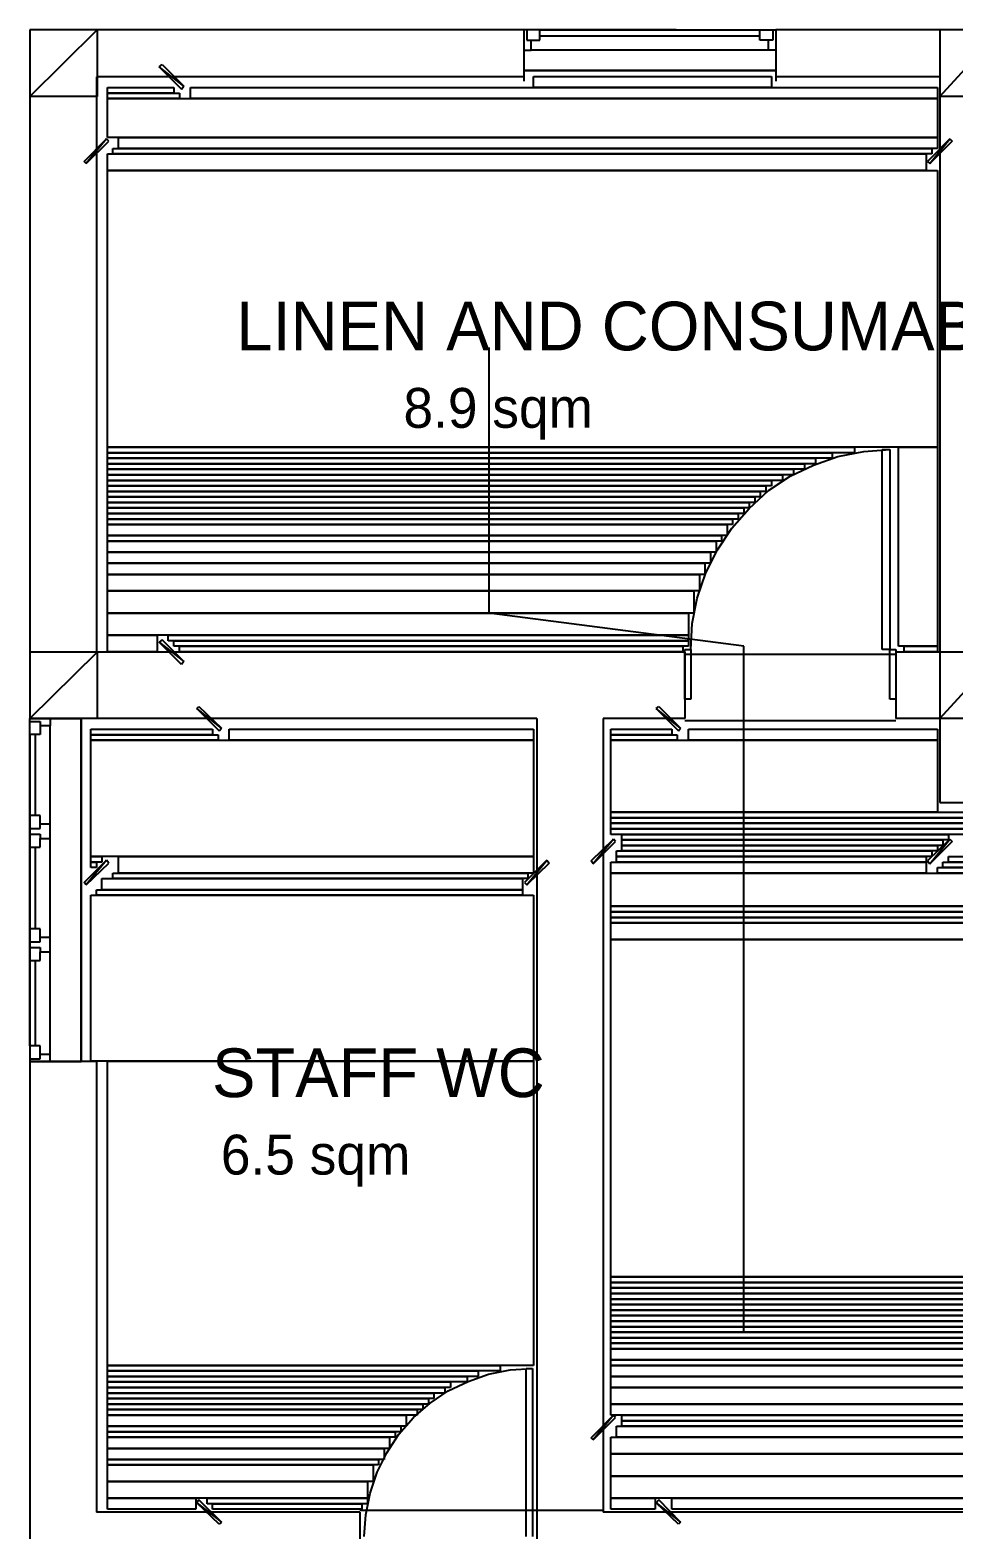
# Model space of a CAD drawing. Header units: millimetres. Extents: x -1419 to 55175, y -17366 to 3110.
# Drawn here: x 28695 to 32866, y -9564 to -2790 of the extents above; entities that cross this region are included whole.
import ezdxf

# ---------------------------------------------------------------- set-up
doc = ezdxf.new("R2010")
doc.units = ezdxf.units.MM
for name, color, linetype in [('COLUMN', 7, 'CONTINUOUS'), ('DOOR-EXISTING', 8, 'CONTINUOUS'), ('FLOW-STAFF', 30, 'CONTINUOUS'), ('OPENING-CASED', 4, 'CONTINUOUS'), ('ROOM-AREA', 8, 'CONTINUOUS'), ('ROOM-TEXT', 7, 'CONTINUOUS'), ('WALL-EXISTING', 7, 'CONTINUOUS'), ('ZONE-BOH', 9, 'CONTINUOUS'), ('ZONE-COMMON', 8, 'CONTINUOUS'), ('ZONE-PROCEDURE', 6, 'CONTINUOUS')]:
    doc.layers.add(name, color=color, linetype=linetype)

msp = doc.modelspace()

# ---------------------------------------------------------------- linework, layer by layer
at = {"layer": 'COLUMN'}
for p, q in [((28695, -2789.6), (28695, -3089.7)), ((28695, -3089.7), (28998.4, -2789.6)), ((28998.4, -2789.6), (28695, -2789.6)), ((28695, -3089.7), (28998.4, -2789.6)), ((28998.4, -2789.6), (28998.4, -3089.7)), ((32805.9, -2789.6), (32805.9, -3089.7)), ((32805.9, -3089.7), (33080, -2789.6)), ((33080, -2789.6), (32805.9, -2789.6)), ((32805.9, -3089.7), (33080, -2789.6)), ((29279, -2956), (29292.1, -2946.2)), ((29389.9, -3044.1), (29279, -2956)), ((29279, -2956), (29380.2, -3057.1)), ((29389.9, -3044.1), (29279, -2956)), ((29292.1, -2946.2), (29389.9, -3044.1)), ((29380.2, -3057.1), (29389.9, -3044.1)), ((28998.4, -3089.7), (28695, -3089.7)), ((33080, -3089.7), (32805.9, -3089.7)), ((28939.7, -3383.4), (29040.8, -3282.2)), ((29040.8, -3282.2), (28949.5, -3393.2)), ((29040.8, -3282.2), (28949.5, -3393.2)), ((28949.5, -3393.2), (29050.6, -3292)), ((29050.6, -3292), (29040.8, -3282.2)), ((32851.6, -3282.2), (32750.5, -3383.4)), ((32760.3, -3393.2), (32851.6, -3282.2)), ((32760.3, -3393.2), (32851.6, -3282.2)), ((32861.4, -3292), (32760.3, -3393.2)), ((32851.6, -3282.2), (32861.4, -3292)), ((28949.5, -3393.2), (28939.7, -3383.4)), ((32750.5, -3383.4), (32760.3, -3393.2)), ((29292.1, -5546.5), (29279, -5556.3)), ((29389.9, -5644.4), (29292.1, -5546.5)), ((28695, -5602), (28695, -5902.1)), ((28695, -5902.1), (28998.4, -5602)), ((28998.4, -5602), (28695, -5602)), ((28695, -5902.1), (28998.4, -5602)), ((28998.4, -5602), (28998.4, -5902.1)), ((29279, -5556.3), (29389.9, -5644.4)), ((29279, -5556.3), (29389.9, -5644.4)), ((29380.2, -5657.4), (29279, -5556.3)), ((32805.9, -5602), (32805.9, -5902.1)), ((32805.9, -5902.1), (33080, -5602)), ((33080, -5602), (32805.9, -5602)), ((32805.9, -5902.1), (33080, -5602)), ((29389.9, -5644.4), (29380.2, -5657.4)), ((29448.7, -5856.5), (29458.5, -5846.7)), ((29559.6, -5944.5), (29448.7, -5856.5)), ((29448.7, -5856.5), (29549.8, -5957.6)), ((29559.6, -5944.5), (29448.7, -5856.5)), ((29458.5, -5846.7), (29559.6, -5944.5)), ((31523.7, -5856.5), (31536.8, -5846.7)), ((31634.6, -5944.5), (31523.7, -5856.5)), ((31523.7, -5856.5), (31624.9, -5957.6)), ((31634.6, -5944.5), (31523.7, -5856.5)), ((31536.8, -5846.7), (31634.6, -5944.5)), ((28998.4, -5902.1), (28695, -5902.1)), ((29549.8, -5957.6), (29559.6, -5944.5)), ((31624.9, -5957.6), (31634.6, -5944.5)), ((33080, -5902.1), (32805.9, -5902.1)), ((31230.1, -6544.9), (31331.2, -6447)), ((31331.2, -6447), (31239.9, -6557.9)), ((31331.2, -6447), (31239.9, -6557.9)), ((31239.9, -6557.9), (31341, -6456.8)), ((31341, -6456.8), (31331.2, -6447)), ((32851.6, -6447), (32750.5, -6544.9)), ((32760.3, -6557.9), (32851.6, -6447)), ((32760.3, -6557.9), (32851.6, -6447)), ((32861.4, -6456.8), (32760.3, -6557.9)), ((32851.6, -6447), (32861.4, -6456.8)), ((28939.7, -6642.8), (29040.8, -6541.6)), ((29040.8, -6541.6), (28949.5, -6652.5)), ((29040.8, -6541.6), (28949.5, -6652.5)), ((28949.5, -6652.5), (29050.6, -6554.7)), ((29050.6, -6554.7), (29040.8, -6541.6)), ((31031.1, -6541.6), (30929.9, -6642.8)), ((30939.7, -6652.5), (31031.1, -6541.6)), ((30939.7, -6652.5), (31031.1, -6541.6)), ((31040.8, -6554.7), (30939.7, -6652.5)), ((31031.1, -6541.6), (31040.8, -6554.7)), ((31239.9, -6557.9), (31230.1, -6544.9)), ((32750.5, -6544.9), (32760.3, -6557.9)), ((28949.5, -6652.5), (28939.7, -6642.8)), ((30929.9, -6642.8), (30939.7, -6652.5)), ((31230.1, -9151.7), (31331.2, -9050.6)), ((31331.2, -9050.6), (31239.9, -9161.5)), ((31331.2, -9050.6), (31239.9, -9161.5)), ((31239.9, -9161.5), (31341, -9060.4)), ((31341, -9060.4), (31331.2, -9050.6)), ((31239.9, -9161.5), (31230.1, -9151.7)), ((29458.5, -9432.3), (29448.7, -9445.4)), ((29448.7, -9445.4), (29559.6, -9533.5)), ((29448.7, -9445.4), (29559.6, -9533.5)), ((29549.8, -9543.3), (29448.7, -9445.4)), ((29559.6, -9533.5), (29458.5, -9432.3)), ((31536.8, -9432.3), (31523.7, -9445.4)), ((31523.7, -9445.4), (31634.6, -9533.5)), ((31523.7, -9445.4), (31634.6, -9533.5)), ((31624.9, -9543.3), (31523.7, -9445.4)), ((31634.6, -9533.5), (31536.8, -9432.3)), ((29559.6, -9533.5), (29549.8, -9543.3)), ((31634.6, -9533.5), (31624.9, -9543.3))]:
    msp.add_line(p, q, dxfattribs=at)
at = {"layer": 'DOOR-EXISTING'}
for p, q in [((30998.4, -2789.6), (30926.7, -2789.6)), ((30926.7, -2789.6), (30926.7, -3021.2)), ((30939.7, -2789.6), (30939.7, -2835.2)), ((30939.7, -2835.2), (30959.3, -2835.2)), ((30959.3, -2880.9), (30959.3, -2835.2)), ((30959.3, -2835.2), (30998.4, -2835.2)), ((30998.4, -2789.6), (31615.1, -2789.6)), ((31615.1, -2789.6), (30998.4, -2789.6)), ((30998.4, -2835.2), (30998.4, -2789.6)), ((30998.4, -2815.7), (31993.5, -2815.7)), ((31161.6, -2815.7), (31993.5, -2815.7)), ((31615.1, -2789.6), (32065.3, -2789.6)), ((31993.5, -2835.2), (31993.5, -2789.6)), ((31993.5, -2789.6), (32065.3, -2789.6)), ((32032.7, -2835.2), (31993.5, -2835.2)), ((32032.7, -2880.9), (32032.7, -2835.2)), ((32052.3, -2835.2), (32032.7, -2835.2)), ((32052.3, -2789.6), (32052.3, -2835.2)), ((32065.3, -2789.6), (32065.3, -3021.2)), ((30926.7, -2880.9), (30959.3, -2880.9)), ((32032.7, -2880.9), (30959.3, -2880.9)), ((32065.3, -2880.9), (32032.7, -2880.9)), ((32065.3, -2972.3), (30926.7, -2972.3)), ((30926.7, -2972.3), (32065.3, -2972.3)), ((32235, -4756.9), (32345.9, -4717.8)), ((32345.9, -4717.8), (32463.4, -4695)), ((32463.4, -4695), (32580.8, -4685.2)), ((32544.9, -4685.2), (32580.8, -4685.2)), ((32544.9, -5588.9), (32544.9, -4685.2)), ((32580.8, -4685.2), (32580.8, -5588.9)), ((32032.7, -4871.1), (32130.6, -4805.9)), ((32130.6, -4805.9), (32235, -4756.9)), ((31944.6, -4952.7), (32032.7, -4871.1)), ((31866.3, -5040.8), (31944.6, -4952.7)), ((31801, -5138.7), (31866.3, -5040.8)), ((31748.8, -5243.1), (31801, -5138.7)), ((31709.7, -5357.3), (31748.8, -5243.1)), ((31686.9, -5471.5), (31709.7, -5357.3)), ((31680.3, -5588.9), (31686.9, -5471.5)), ((31654.2, -5588.9), (31680.3, -5588.9)), ((31654.2, -5814), (31654.2, -5588.9)), ((31680.3, -5588.9), (31680.3, -5814)), ((32580.8, -5588.9), (32544.9, -5588.9)), ((32580.8, -5814), (32580.8, -5588.9)), ((32580.8, -5588.9), (32606.9, -5588.9)), ((32606.9, -5588.9), (32606.9, -5814)), ((31680.3, -5814), (31654.2, -5814)), ((32606.9, -5814), (32580.8, -5814)), ((28695, -5973.9), (28695, -5902.1)), ((28695, -5902.1), (28926.6, -5902.1)), ((28695, -5915.2), (28740.7, -5915.2)), ((28740.7, -5915.2), (28740.7, -5934.8)), ((28786.4, -5934.8), (28740.7, -5934.8)), ((28740.7, -5934.8), (28740.7, -5973.9)), ((28786.4, -5902.1), (28786.4, -5934.8)), ((28786.4, -6841.8), (28786.4, -5934.8)), ((28926.6, -6743.9), (28926.6, -5902.1)), ((28926.6, -5902.1), (28926.6, -7451.9)), ((28695, -5973.9), (28695, -6743.9)), ((28695, -7380.1), (28695, -5973.9)), ((28740.7, -5973.9), (28695, -5973.9)), ((28717.8, -5973.9), (28717.8, -6339.3)), ((28695, -6202.3), (28695, -6672.1)), ((28740.7, -6339.3), (28695, -6339.3)), ((28695, -6339.3), (28695, -6411.1)), ((28740.7, -6378.5), (28740.7, -6339.3)), ((28695, -6398.1), (28740.7, -6398.1)), ((28695, -6411.1), (28695, -6482.9)), ((28695, -6424.2), (28740.7, -6424.2)), ((28740.7, -6398.1), (28740.7, -6378.5)), ((28786.4, -6378.5), (28740.7, -6378.5)), ((28740.7, -6424.2), (28740.7, -6443.7)), ((28786.4, -6411.1), (28786.4, -6378.5)), ((28786.4, -6443.7), (28786.4, -6411.1)), ((28695, -6482.9), (28740.7, -6482.9)), ((28717.8, -6482.9), (28717.8, -6851.6)), ((28740.7, -6482.9), (28740.7, -6443.7)), ((28740.7, -6443.7), (28786.4, -6443.7)), ((28695, -6743.9), (28695, -7380.1)), ((28926.6, -7451.9), (28926.6, -6743.9)), ((28695, -6815.7), (28695, -7288.8)), ((28786.4, -7419.3), (28786.4, -6776.5)), ((28740.7, -6851.6), (28695, -6851.6)), ((28695, -6851.6), (28695, -6923.3)), ((28695, -6910.3), (28740.7, -6910.3)), ((28740.7, -6890.7), (28740.7, -6851.6)), ((28740.7, -6910.3), (28740.7, -6890.7)), ((28786.4, -6890.7), (28740.7, -6890.7)), ((28786.4, -6923.3), (28786.4, -6890.7)), ((28695, -6923.3), (28695, -6995.1)), ((28695, -6936.4), (28740.7, -6936.4)), ((28740.7, -6936.4), (28740.7, -6956)), ((28740.7, -6995.1), (28740.7, -6956)), ((28740.7, -6956), (28786.4, -6956)), ((28786.4, -6956), (28786.4, -6923.3)), ((28695, -6995.1), (28740.7, -6995.1)), ((28717.8, -6995.1), (28717.8, -7380.1)), ((28740.7, -7380.1), (28695, -7380.1)), ((28695, -7380.1), (28695, -7451.9)), ((28740.7, -7419.3), (28740.7, -7380.1)), ((28695, -7438.8), (28740.7, -7438.8)), ((28695, -7451.9), (28926.6, -7451.9)), ((28786.4, -7419.3), (28740.7, -7419.3)), ((28740.7, -7438.8), (28740.7, -7419.3)), ((28786.4, -7451.9), (28786.4, -7419.3)), ((30675.4, -8897.2), (30766.8, -8864.6)), ((30766.8, -8864.6), (30864.7, -8845)), ((30864.7, -8845), (30965.8, -8838.5)), ((30936.4, -8838.5), (30965.8, -8838.5)), ((30936.4, -9598.7), (30936.4, -8838.5)), ((30965.8, -8838.5), (30965.8, -9598.7)), ((30502.5, -8995.1), (30584.1, -8939.7)), ((30584.1, -8939.7), (30675.4, -8897.2)), ((30427.5, -9060.4), (30502.5, -8995.1)), ((30362.2, -9135.4), (30427.5, -9060.4)), ((30306.7, -9220.2), (30362.2, -9135.4)), ((30264.3, -9308.3), (30306.7, -9220.2)), ((30231.7, -9403), (30264.3, -9308.3)), ((30212.1, -9500.8), (30231.7, -9403)), ((30205.6, -9598.7), (30212.1, -9500.8))]:
    msp.add_line(p, q, dxfattribs=at)
at = {"layer": 'FLOW-STAFF'}
for p, q in [((30770, -5425), (30770, -4225)), ((31920, -5575), (30770, -5425)), ((31920, -8675), (31920, -5575)), ((38320, -8675), (31920, -8675))]:
    msp.add_line(p, q, dxfattribs=at)
at = {"layer": 'OPENING-CASED'}
for p, q in [((31654.2, -5610), (32606.9, -5610)), ((31654.2, -5910), (32606.9, -5910)), ((30186, -9480), (31285.5, -9480))]:
    msp.add_line(p, q, dxfattribs=at)
at = {"layer": 'WALL-EXISTING'}
for p, q in [((28695, -2789.6), (28695, -5902.1)), ((30926.7, -2789.6), (28695, -2789.6)), ((30926.7, -2789.6), (30926.7, -3001.6)), ((32065.3, -2789.6), (32065.3, -3001.6)), ((33820.6, -2789.6), (32065.3, -2789.6)), ((28995.2, -3001.6), (28995.2, -5602)), ((30926.7, -3001.6), (28995.2, -3001.6)), ((32805.9, -3001.6), (32065.3, -3001.6)), ((32805.9, -3001.6), (32805.9, -5602)), ((31654.2, -5602), (28995.2, -5602)), ((31654.2, -5602), (31654.2, -5902.1)), ((32606.9, -5602), (32606.9, -5902.1)), ((32805.9, -5602), (32606.9, -5602)), ((30985.4, -5902.1), (28695, -5902.1)), ((30985.4, -5902.1), (30985.4, -9788)), ((31285.5, -5902.1), (31285.5, -9487.8)), ((31654.2, -5902.1), (31285.5, -5902.1)), ((32805.9, -5902.1), (32606.9, -5902.1)), ((32805.9, -5902.1), (32805.9, -6280.6)), ((32805.9, -6280.6), (33080, -6280.6)), ((28695, -7451.9), (28695, -10838.5)), ((28995.2, -7451.9), (28695, -7451.9)), ((28995.2, -7451.9), (28995.2, -9487.8)), ((30186, -9487.8), (28995.2, -9487.8)), ((30186, -9487.8), (30186, -9788)), ((34120.8, -9487.8), (31285.5, -9487.8))]:
    msp.add_line(p, q, dxfattribs=at)
at = {"layer": 'ZONE-BOH'}
for p, q in [((30970, -3000), (32045, -3000)), ((30970, -3050), (30970, -3000)), ((32045, -3000), (32045, -3050)), ((29045, -3050), (29345, -3050)), ((29045, -3075), (29045, -3050)), ((29345, -3075), (29045, -3075)), ((29045, -3075), (29370, -3075)), ((29045, -3100), (29045, -3075)), ((29370, -3100), (29045, -3100)), ((29045, -3100), (32795, -3100)), ((29045, -3275), (29045, -3100)), ((29345, -3050), (29345, -3075)), ((29370, -3075), (29370, -3100)), ((29420, -3050), (32795, -3050)), ((29420, -3100), (29420, -3050)), ((32795, -3100), (29420, -3100)), ((32045, -3050), (30970, -3050)), ((32795, -3050), (32795, -3100)), ((32795, -3100), (32795, -3275)), ((32795, -3275), (29045, -3275)), ((29095, -3275), (32795, -3275)), ((29095, -3325), (29095, -3275)), ((32795, -3275), (32795, -3325)), ((29045, -3350), (32745, -3350)), ((29045, -3425), (29045, -3350)), ((29070, -3325), (32770, -3325)), ((29070, -3350), (29070, -3325)), ((32770, -3350), (29070, -3350)), ((32795, -3325), (29095, -3325)), ((32745, -3350), (32745, -3425)), ((32770, -3325), (32770, -3350)), ((29045, -3425), (32795, -3425)), ((29045, -4675), (29045, -3425)), ((32745, -3425), (29045, -3425)), ((32795, -3425), (32795, -4675)), ((32795, -4675), (29045, -4675)), ((29045, -4675), (32420, -4675)), ((29045, -4700), (29045, -4675)), ((32420, -4700), (29045, -4700)), ((29045, -4700), (32320, -4700)), ((29045, -4725), (29045, -4700)), ((32320, -4725), (29045, -4725)), ((29045, -4725), (32245, -4725)), ((29045, -4750), (29045, -4725)), ((32245, -4725), (32245, -4750)), ((32320, -4700), (32320, -4725)), ((32420, -4675), (32420, -4700)), ((32620, -4675), (32795, -4675)), ((32620, -5575), (32620, -4675)), ((32795, -4675), (32795, -5575)), ((32245, -4750), (29045, -4750)), ((29045, -4750), (32195, -4750)), ((29045, -4775), (29045, -4750)), ((32195, -4775), (29045, -4775)), ((29045, -4775), (32145, -4775)), ((29045, -4800), (29045, -4775)), ((32145, -4800), (29045, -4800)), ((29045, -4800), (32095, -4800)), ((29045, -4825), (29045, -4800)), ((32095, -4800), (32095, -4825)), ((32145, -4775), (32145, -4800)), ((32195, -4750), (32195, -4775)), ((32095, -4825), (29045, -4825)), ((29045, -4825), (32045, -4825)), ((29045, -4850), (29045, -4825)), ((32045, -4850), (29045, -4850)), ((29045, -4850), (32020, -4850)), ((29045, -4875), (29045, -4850)), ((32020, -4875), (29045, -4875)), ((29045, -4875), (31995, -4875)), ((29045, -4900), (29045, -4875)), ((31995, -4875), (31995, -4900)), ((32020, -4850), (32020, -4875)), ((32045, -4825), (32045, -4850)), ((31995, -4900), (29045, -4900)), ((29045, -4900), (31970, -4900)), ((29045, -4925), (29045, -4900)), ((31970, -4925), (29045, -4925)), ((29045, -4925), (31945, -4925)), ((29045, -4950), (29045, -4925)), ((31945, -4925), (31945, -4950)), ((31970, -4900), (31970, -4925)), ((31945, -4950), (29045, -4950)), ((29045, -4950), (31920, -4950)), ((29045, -4975), (29045, -4950)), ((31920, -4975), (29045, -4975)), ((29045, -4975), (31895, -4975)), ((29045, -5000), (29045, -4975)), ((31895, -5000), (29045, -5000)), ((29045, -5000), (31870, -5000)), ((29045, -5025), (29045, -5000)), ((31870, -5000), (31870, -5025)), ((31895, -4975), (31895, -5000)), ((31920, -4950), (31920, -4975)), ((31870, -5025), (29045, -5025)), ((29045, -5025), (31845, -5025)), ((29045, -5075), (29045, -5025)), ((31845, -5075), (29045, -5075)), ((29045, -5075), (31820, -5075)), ((29045, -5100), (29045, -5075)), ((31820, -5075), (31820, -5100)), ((31845, -5025), (31845, -5075)), ((31820, -5100), (29045, -5100)), ((29045, -5100), (31795, -5100)), ((29045, -5150), (29045, -5100)), ((31795, -5100), (31795, -5150)), ((31795, -5150), (29045, -5150)), ((29045, -5150), (31770, -5150)), ((29045, -5200), (29045, -5150)), ((31770, -5200), (29045, -5200)), ((29045, -5200), (31745, -5200)), ((29045, -5250), (29045, -5200)), ((31745, -5200), (31745, -5250)), ((31770, -5150), (31770, -5200)), ((31745, -5250), (29045, -5250)), ((29045, -5250), (31720, -5250)), ((29045, -5325), (29045, -5250)), ((31720, -5250), (31720, -5325)), ((31720, -5325), (29045, -5325)), ((29045, -5325), (31695, -5325)), ((29045, -5425), (29045, -5325)), ((31695, -5325), (31695, -5425)), ((31695, -5425), (29045, -5425)), ((29045, -5425), (31670, -5425)), ((29045, -5525), (29045, -5425)), ((31670, -5425), (31670, -5525)), ((31670, -5525), (29045, -5525)), ((29045, -5525), (29270, -5525)), ((29045, -5600), (29045, -5525)), ((29270, -5525), (29270, -5600)), ((29320, -5525), (31670, -5525)), ((29320, -5550), (29320, -5525)), ((31670, -5550), (29320, -5550)), ((29345, -5550), (31670, -5550)), ((29345, -5575), (29345, -5550)), ((31670, -5525), (31670, -5550)), ((31670, -5550), (31670, -5575)), ((29270, -5600), (29045, -5600)), ((31670, -5575), (29345, -5575)), ((29370, -5575), (31645, -5575)), ((29370, -5600), (29370, -5575)), ((31645, -5600), (29370, -5600)), ((31645, -5575), (31645, -5600)), ((32795, -5575), (32620, -5575)), ((32645, -5575), (32795, -5575)), ((32645, -5600), (32645, -5575)), ((32795, -5600), (32645, -5600)), ((32795, -5575), (32795, -5600))]:
    msp.add_line(p, q, dxfattribs=at)
at = {"layer": 'ZONE-COMMON'}
for p, q in [((28970, -5950), (29520, -5950)), ((28970, -5975), (28970, -5950)), ((29520, -5950), (29520, -5975)), ((29595, -5950), (30970, -5950)), ((29595, -6000), (29595, -5950)), ((30970, -5950), (30970, -6000)), ((29520, -5975), (28970, -5975)), ((28970, -5975), (29545, -5975)), ((28970, -6000), (28970, -5975)), ((29545, -6000), (28970, -6000)), ((28970, -6000), (30970, -6000)), ((28970, -6525), (28970, -6000)), ((29545, -5975), (29545, -6000)), ((30970, -6000), (29595, -6000)), ((30970, -6000), (30970, -6525)), ((30970, -6525), (28970, -6525)), ((28970, -6525), (29020, -6525)), ((28970, -6550), (28970, -6525)), ((29020, -6550), (28970, -6550)), ((28970, -6550), (28995, -6550)), ((28970, -6575), (28970, -6550)), ((28995, -6550), (28995, -6575)), ((29020, -6525), (29020, -6550)), ((29095, -6525), (30970, -6525)), ((29095, -6600), (29095, -6525)), ((30970, -6525), (30970, -6600)), ((28995, -6575), (28970, -6575)), ((29020, -6625), (30920, -6625)), ((29020, -6675), (29020, -6625)), ((29070, -6600), (30945, -6600)), ((29070, -6625), (29070, -6600)), ((30945, -6625), (29070, -6625)), ((30970, -6600), (29095, -6600)), ((30920, -6625), (30920, -6675)), ((30945, -6600), (30945, -6625)), ((28970, -6700), (30970, -6700)), ((28970, -7450), (28970, -6700)), ((28995, -6675), (30920, -6675)), ((28995, -6700), (28995, -6675)), ((30920, -6700), (28995, -6700)), ((30920, -6675), (29020, -6675)), ((30920, -6675), (30920, -6700)), ((30970, -6700), (30970, -7450)), ((30970, -7450), (28970, -7450)), ((29045, -7450), (30970, -7450)), ((29045, -8825), (29045, -7450)), ((30970, -7450), (30970, -8825)), ((30970, -8825), (29045, -8825)), ((29045, -8825), (30820, -8825)), ((29045, -8850), (29045, -8825)), ((30820, -8850), (29045, -8850)), ((29045, -8850), (30720, -8850)), ((29045, -8875), (29045, -8850)), ((30720, -8875), (29045, -8875)), ((29045, -8875), (30670, -8875)), ((29045, -8900), (29045, -8875)), ((30670, -8875), (30670, -8900)), ((30720, -8850), (30720, -8875)), ((30820, -8825), (30820, -8850)), ((30670, -8900), (29045, -8900)), ((29045, -8900), (30595, -8900)), ((29045, -8925), (29045, -8900)), ((30595, -8925), (29045, -8925)), ((29045, -8925), (30570, -8925)), ((29045, -8950), (29045, -8925)), ((30570, -8925), (30570, -8950)), ((30595, -8900), (30595, -8925)), ((30570, -8950), (29045, -8950)), ((29045, -8950), (30520, -8950)), ((29045, -8975), (29045, -8950)), ((30520, -8975), (29045, -8975)), ((29045, -8975), (30495, -8975)), ((29045, -9000), (29045, -8975)), ((30495, -9000), (29045, -9000)), ((29045, -9000), (30470, -9000)), ((29045, -9025), (29045, -9000)), ((30470, -9000), (30470, -9025)), ((30495, -8975), (30495, -9000)), ((30520, -8950), (30520, -8975)), ((30470, -9025), (29045, -9025)), ((29045, -9025), (30445, -9025)), ((29045, -9050), (29045, -9025)), ((30445, -9050), (29045, -9050)), ((29045, -9050), (30395, -9050)), ((29045, -9100), (29045, -9050)), ((30395, -9050), (30395, -9100)), ((30445, -9025), (30445, -9050)), ((30395, -9100), (29045, -9100)), ((29045, -9100), (30370, -9100)), ((29045, -9125), (29045, -9100)), ((30370, -9125), (29045, -9125)), ((29045, -9125), (30345, -9125)), ((29045, -9150), (29045, -9125)), ((30345, -9125), (30345, -9150)), ((30370, -9100), (30370, -9125)), ((30345, -9150), (29045, -9150)), ((29045, -9150), (30320, -9150)), ((29045, -9200), (29045, -9150)), ((30320, -9200), (29045, -9200)), ((29045, -9200), (30295, -9200)), ((29045, -9250), (29045, -9200)), ((30295, -9200), (30295, -9250)), ((30320, -9150), (30320, -9200)), ((30295, -9250), (29045, -9250)), ((29045, -9250), (30270, -9250)), ((29045, -9275), (29045, -9250)), ((30270, -9275), (29045, -9275)), ((29045, -9275), (30245, -9275)), ((29045, -9350), (29045, -9275)), ((30245, -9275), (30245, -9350)), ((30270, -9250), (30270, -9275)), ((30245, -9350), (29045, -9350)), ((29045, -9350), (30220, -9350)), ((29045, -9425), (29045, -9350)), ((30220, -9350), (30220, -9425)), ((30220, -9425), (29045, -9425)), ((29045, -9425), (29445, -9425)), ((29045, -9475), (29045, -9425)), ((29445, -9475), (29045, -9475)), ((29445, -9425), (29445, -9475)), ((29495, -9425), (30220, -9425)), ((29495, -9450), (29495, -9425)), ((30220, -9450), (29495, -9450)), ((29520, -9450), (30195, -9450)), ((29520, -9475), (29520, -9450)), ((30195, -9475), (29520, -9475)), ((30195, -9450), (30195, -9475)), ((30220, -9425), (30220, -9450))]:
    msp.add_line(p, q, dxfattribs=at)
at = {"layer": 'ZONE-PROCEDURE'}
for p, q in [((31320, -5950), (31595, -5950)), ((31320, -5975), (31320, -5950)), ((31595, -5950), (31595, -5975)), ((31670, -5950), (32795, -5950)), ((31670, -6000), (31670, -5950)), ((32795, -5950), (32795, -6000)), ((31595, -5975), (31320, -5975)), ((31320, -5975), (31620, -5975)), ((31320, -6000), (31320, -5975)), ((31620, -6000), (31320, -6000)), ((31320, -6000), (32795, -6000)), ((31320, -6325), (31320, -6000)), ((31620, -5975), (31620, -6000)), ((32795, -6000), (31670, -6000)), ((32795, -6000), (32795, -6325)), ((32795, -6325), (31320, -6325)), ((31320, -6325), (33620, -6325)), ((31320, -6350), (31320, -6325)), ((33620, -6350), (31320, -6350)), ((31320, -6350), (36570, -6350)), ((31320, -6375), (31320, -6350)), ((36570, -6375), (31320, -6375)), ((31320, -6375), (37570, -6375)), ((31320, -6400), (31320, -6375)), ((37570, -6400), (31320, -6400)), ((31320, -6400), (37595, -6400)), ((31320, -6425), (31320, -6400)), ((37595, -6425), (31320, -6425)), ((31370, -6425), (32845, -6425)), ((31370, -6450), (31370, -6425)), ((32845, -6425), (32845, -6450)), ((31345, -6500), (32770, -6500)), ((31345, -6525), (31345, -6500)), ((32845, -6450), (31370, -6450)), ((31370, -6450), (32820, -6450)), ((31370, -6475), (31370, -6450)), ((32820, -6475), (31370, -6475)), ((31370, -6475), (32795, -6475)), ((31370, -6500), (31370, -6475)), ((32795, -6500), (31370, -6500)), ((32770, -6500), (32770, -6525)), ((32795, -6475), (32795, -6500)), ((32820, -6450), (32820, -6475)), ((31320, -6550), (32745, -6550)), ((31320, -6600), (31320, -6550)), ((32770, -6525), (31345, -6525)), ((31345, -6525), (32745, -6525)), ((31345, -6550), (31345, -6525)), ((32745, -6550), (31345, -6550)), ((32745, -6525), (32745, -6550)), ((32745, -6550), (32745, -6600)), ((32820, -6550), (37895, -6550)), ((32820, -6575), (32820, -6550)), ((32845, -6525), (37895, -6525)), ((32845, -6550), (32845, -6525)), ((37895, -6550), (32845, -6550)), ((32745, -6600), (31320, -6600)), ((31320, -6600), (37895, -6600)), ((31320, -6750), (31320, -6600)), ((32795, -6575), (37895, -6575)), ((32795, -6600), (32795, -6575)), ((37895, -6600), (32795, -6600)), ((37895, -6575), (32820, -6575)), ((37895, -6750), (31320, -6750)), ((31320, -6750), (36595, -6750)), ((31320, -6775), (31320, -6750)), ((31320, -6775), (36570, -6775)), ((31320, -6800), (31320, -6775)), ((36595, -6775), (31320, -6775)), ((36570, -6800), (31320, -6800)), ((31320, -6800), (36545, -6800)), ((31320, -6825), (31320, -6800)), ((36545, -6825), (31320, -6825)), ((31320, -6825), (36520, -6825)), ((31320, -6900), (31320, -6825)), ((31320, -6900), (37895, -6900)), ((31320, -8425), (31320, -6900)), ((36520, -6900), (31320, -6900)), ((37895, -8425), (31320, -8425)), ((31320, -8425), (37720, -8425)), ((31320, -8450), (31320, -8425)), ((37720, -8450), (31320, -8450)), ((31320, -8450), (37620, -8450)), ((31320, -8475), (31320, -8450)), ((31320, -8475), (37570, -8475)), ((31320, -8500), (31320, -8475)), ((37620, -8475), (31320, -8475)), ((37570, -8500), (31320, -8500)), ((31320, -8500), (37495, -8500)), ((31320, -8525), (31320, -8500)), ((37495, -8525), (31320, -8525)), ((31320, -8525), (37445, -8525)), ((31320, -8550), (31320, -8525)), ((37445, -8550), (31320, -8550)), ((31320, -8550), (37420, -8550)), ((31320, -8575), (31320, -8550)), ((37420, -8575), (31320, -8575)), ((31320, -8575), (37370, -8575)), ((31320, -8600), (31320, -8575)), ((37370, -8600), (31320, -8600)), ((31320, -8600), (37345, -8600)), ((31320, -8625), (31320, -8600)), ((37345, -8625), (31320, -8625)), ((31320, -8625), (37320, -8625)), ((31320, -8650), (31320, -8625)), ((37320, -8650), (31320, -8650)), ((31320, -8650), (37295, -8650)), ((31320, -8675), (31320, -8650)), ((37295, -8675), (31320, -8675)), ((31320, -8675), (37270, -8675)), ((31320, -8700), (31320, -8675)), ((37270, -8700), (31320, -8700)), ((31320, -8700), (37245, -8700)), ((31320, -8725), (31320, -8700)), ((37245, -8725), (31320, -8725)), ((31320, -8725), (37220, -8725)), ((31320, -8750), (31320, -8725)), ((37220, -8750), (31320, -8750)), ((31320, -8750), (37195, -8750)), ((31320, -8800), (31320, -8750)), ((37195, -8800), (31320, -8800)), ((31320, -8800), (37170, -8800)), ((31320, -8825), (31320, -8800)), ((37170, -8825), (31320, -8825)), ((31320, -8825), (37145, -8825)), ((31320, -8875), (31320, -8825)), ((37145, -8875), (31320, -8875)), ((31320, -8875), (37120, -8875)), ((31320, -8925), (31320, -8875)), ((37120, -8925), (31320, -8925)), ((31320, -8925), (37095, -8925)), ((31320, -9000), (31320, -8925)), ((37095, -9000), (31320, -9000)), ((31320, -9000), (37070, -9000)), ((31320, -9050), (31320, -9000)), ((37070, -9050), (31320, -9050)), ((31370, -9050), (37070, -9050)), ((31370, -9075), (31370, -9050)), ((37070, -9075), (31370, -9075)), ((31370, -9075), (37045, -9075)), ((31370, -9100), (31370, -9075)), ((31345, -9100), (37045, -9100)), ((31345, -9150), (31345, -9100)), ((37045, -9100), (31370, -9100)), ((31320, -9150), (37045, -9150)), ((31320, -9225), (31320, -9150)), ((37045, -9150), (31345, -9150)), ((37045, -9225), (31320, -9225)), ((31320, -9225), (37020, -9225)), ((31320, -9325), (31320, -9225)), ((31320, -9325), (37895, -9325)), ((31320, -9425), (31320, -9325)), ((37020, -9325), (31320, -9325)), ((37895, -9425), (31320, -9425)), ((31320, -9425), (31520, -9425)), ((31320, -9475), (31320, -9425)), ((31520, -9475), (31320, -9475)), ((31520, -9425), (31520, -9475)), ((31595, -9425), (37520, -9425)), ((31595, -9475), (31595, -9425)), ((37520, -9475), (31595, -9475))]:
    msp.add_line(p, q, dxfattribs=at)

# ---------------------------------------------------------------- texts
at = {"layer": 'ROOM-AREA'}
for s, p in [('8.9 sqm', (30382.5, -4587.5)), ('6.5 sqm', (29557.5, -7962.5))]:
    msp.add_text(s, height=180, dxfattribs=at).set_placement(p)
at = {"layer": 'ROOM-TEXT'}
for s, p in [('LINEN AND CONSUMABLES', (29627.5, -4237.5)), ('STAFF WC', (29517.5, -7612.5))]:
    msp.add_text(s, height=220, dxfattribs=at).set_placement(p)

doc.saveas('drawing.dxf')
